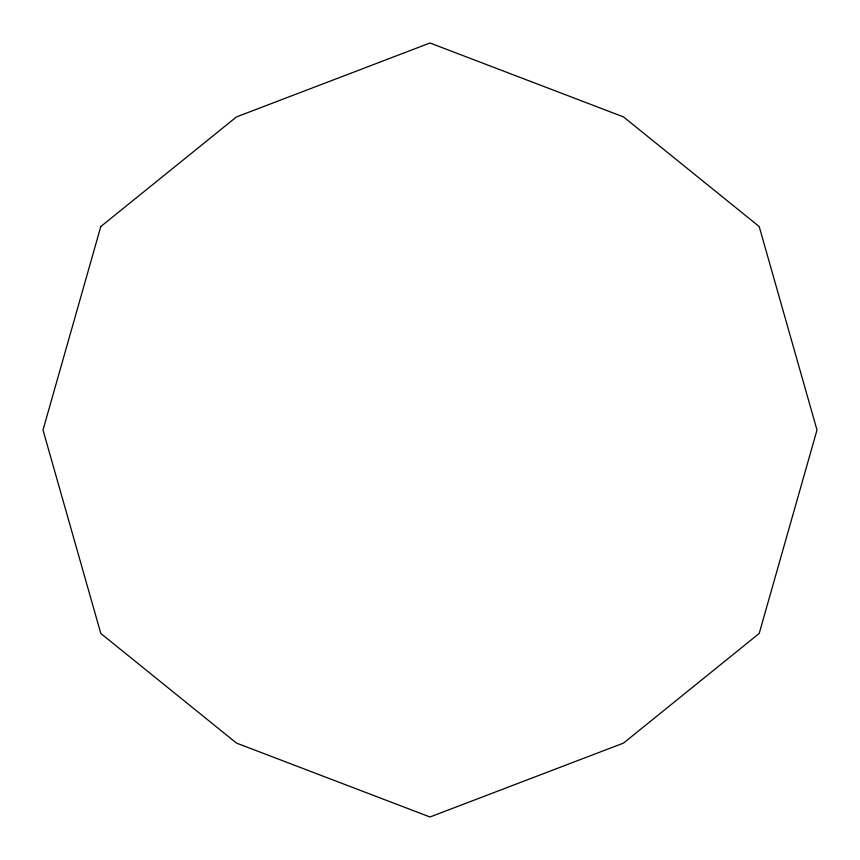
<?xml version="1.0" encoding="UTF-8"?>
<svg xmlns="http://www.w3.org/2000/svg" width="860" height="860" viewBox="0 0 860 860"><rect width="100%" height="100%" fill="white"/><g stroke="black" fill="none" stroke-linecap="round" stroke-linejoin="round"><path stroke-width="1.29" d="M100.803 226.546L43 430L100.803 633.454L236.5 743.094L430 817L623.5 743.094L759.197 633.454L817 430L759.197 226.546L623.5 116.906L430 43L236.5 116.906L100.803 226.546"/></g></svg>
